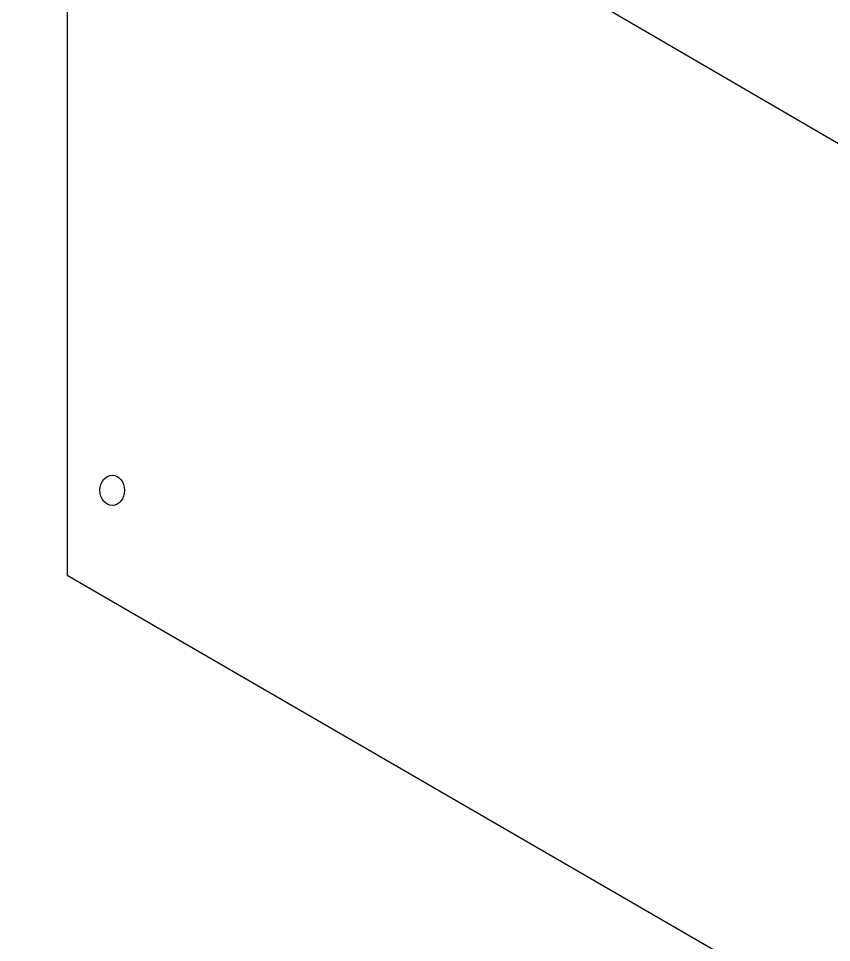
# Model space of a CAD drawing. Extents: x -1337 to 5791, y -3809 to 1769.
# Drawn here: x -795.3 to -709.5, y -1897.5 to -1800 of the extents above; entities that cross this region are included whole.
import ezdxf

# ---------------------------------------------------------------- set-up
doc = ezdxf.new("R2010")
doc.units = 0
doc.header["$MEASUREMENT"] = 0
doc.layers.add('G-ANNO-TTLB', color=7, linetype='Continuous', lineweight=0)
doc.layers.add('WALL SCRATCH', color=7, linetype='Continuous', lineweight=0)

msp = doc.modelspace()

# ---------------------------------------------------------------- hatches: boundary and pattern name
at = {"layer": 'G-ANNO-TTLB', "true_color": 0xff00ff, "transparency": 33554687}
h = msp.add_hatch(color=6, dxfattribs=at)
edge = h.paths.add_edge_path()
edge.add_spline(control_points=[(1773.018, -3692.604), (1773.018, -3692.604), (-1156.5, -3692.604), (-1156.5, -3692.604), (-1156.5, -3692.604), (-1156.5, -1235.604), (-1156.5, -1235.604), (-1156.5, -1235.604), (1773.018, -1235.604), (1773.018, -1235.604), (1773.018, -1235.604), (1773.018, -3692.604), (1773.018, -3692.604)], knot_values=[0, 0, 0, 0, 1, 1, 1, 2, 2, 2, 3, 3, 3, 4, 4, 4, 4], degree=3, periodic=0)
edge = h.paths.add_edge_path()
edge.add_spline(control_points=[(-1147.5, -1244.604), (-1147.5, -1244.604), (-1147.5, -3683.604), (-1147.5, -3683.604), (-1147.5, -3683.604), (1764.018, -3683.604), (1764.018, -3683.604), (1764.018, -3683.604), (1764.018, -1244.604), (1764.018, -1244.604), (1764.018, -1244.604), (-1147.5, -1244.604), (-1147.5, -1244.604)], knot_values=[0, 0, 0, 0, 1, 1, 1, 2, 2, 2, 3, 3, 3, 4, 4, 4, 4], degree=3, periodic=0)
edge.add_line((-1147.5, -1244.604), (-1147.5, -1244.604))

# ---------------------------------------------------------------- linework, layer by layer
at = {"layer": 'G-ANNO-TTLB'}
for points in [[(1773.018, -3692.604), (1773.018, -3692.604), (-1156.5, -3692.604), (-1156.5, -3692.604), (-1156.5, -3692.604), (-1156.5, -1235.604), (-1156.5, -1235.604), (-1156.5, -1235.604), (1773.018, -1235.604), (1773.018, -1235.604), (1773.018, -1235.604), (1773.018, -3692.604), (1773.018, -3692.604)], [(-1147.5, -1244.604), (-1147.5, -1244.604), (-1147.5, -3683.604), (-1147.5, -3683.604), (-1147.5, -3683.604), (1764.018, -3683.604), (1764.018, -3683.604), (1764.018, -3683.604), (1764.018, -1244.604), (1764.018, -1244.604), (1764.018, -1244.604), (-1147.5, -1244.604), (-1147.5, -1244.604)]]:
    msp.add_open_spline(points, degree=3, knots=[0, 0, 0, 0, 1, 1, 1, 2, 2, 2, 3, 3, 3, 4, 4, 4, 4], dxfattribs=at)
at = {"layer": 'WALL SCRATCH', "color": 2, "lineweight": 25, "true_color": 0xffff00}
for p, q in [((-790.211, -1436.472), (-790.211, -1858.71)), ((-790.211, -1858.71), (-521.421, -2014.32))]:
    msp.add_line(p, q, dxfattribs=at)
at = {"layer": 'WALL SCRATCH', "color": 18, "lineweight": 25, "true_color": 0x000000}
msp.add_line((-733.823, -1798.556), (-564.023, -1897.49), dxfattribs=at)
at = {"layer": 'WALL SCRATCH', "color": 252, "lineweight": 25, "true_color": 0x848484}
msp.add_ellipse((-785.443, -1849.77), major_axis=(0, 1.594), ratio=0.812499, dxfattribs=at)

doc.saveas('drawing.dxf')
